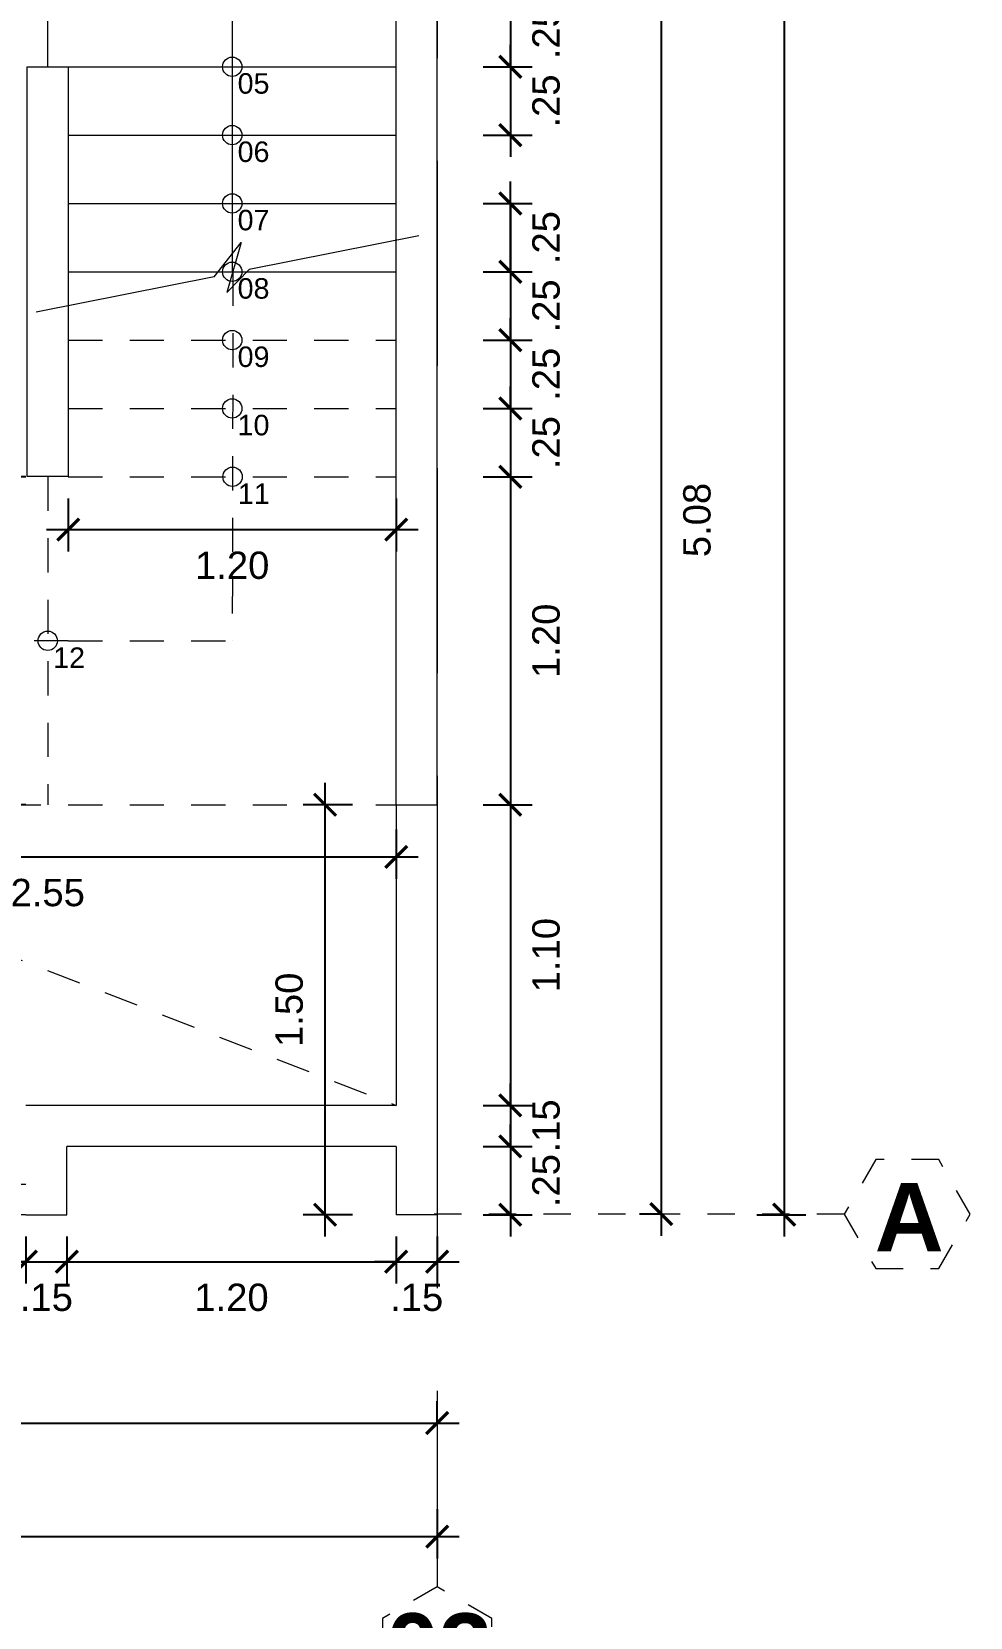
# Model space of a CAD drawing. Header units: millimetres. Extents: x -59 to 123, y 54 to 155.
# Drawn here: x -47.74 to -44.31, y 130.06 to 135.86 of the extents above; entities that cross this region are included whole.
import ezdxf

# ---------------------------------------------------------------- set-up
doc = ezdxf.new("R2010")
doc.units = ezdxf.units.MM
for name, pattern in [('ACAD_ISO02W100', [15, 12, -3]), ('CONTINUA', [0]), ('DASHED', [0.75, 0.5, -0.25]), ('HIDDEN2', [0.1875, 0.125, -0.0625])]:
    doc.linetypes.add(name, pattern=pattern)
doc.layers.get('0').update_dxf_attribs({"lineweight": 9})
doc.layers.get('Defpoints').update_dxf_attribs({"lineweight": 0})
doc.layers.add('A-COT', color=8, linetype='Continuous')
doc.layers.add('A-PROY', color=8, linetype='HIDDEN2')
for name, color, linetype, lineweight in [('EJES', 6, 'ACAD_ISO02W100', 5), ('ESCALERA', 128, 'Continuous', 9), ('HP-Baranda', 2, 'Continuous', 0), ('murobajo', 7, 'Continuous', 30), ('MUROS', 7, 'Continuous', 80), ('niveles', 8, 'Continuous', 15), ('PUERTAS', 7, 'Continuous', 9)]:
    doc.layers.add(name, color=color, linetype=linetype, lineweight=lineweight)
doc.styles.add('BOLD', font='Swis721 Lt BT Light.ttf', dxfattribs={"height": 2})
doc.styles.add('STILUS', font='arial.ttf')
doc.styles.add('style1', font='arial.ttf', dxfattribs={"height": 0.1})
doc.dimstyles.new('luis1', dxfattribs={"dimtxt": 0.1, "dimasz": 0.08, "dimexe": 0.08, "dimexo": 0.08, "dimgap": 0.08, "dimtad": 2, "dimzin": 4, "dimdsep": 46, "dimtxsty": 'style1', "dimblk": 'ARCHTICK', "dimcen": 2, "dimdle": 0.08, "dimclrd": 256, "dimclre": 256, "dimclrt": 256, "dimadec": 0, "dimazin": 1, "dimtfac": 1, "dimtix": 1, "dimtmove": 0, "dimatfit": 3, "dimfxl": 1, "dimtolj": 1, "dimarcsym": 0})

# ---------------------------------------------------------------- blocks, each defined once
blk = doc.blocks.new('rf67')
at = {"layer": 'PUERTAS', "ltscale": 0.075}
for p, q in [((2984.4541, 394.8959), (2984.4292, 394.895)), ((2984.4585, 394.0686), (2984.4292, 394.895)), ((2984.4834, 394.0695), (2984.4541, 394.8959)), ((2983.711, 394.4797), (2983.7334, 394.4678)), ((2983.7334, 394.4678), (2983.7215, 394.4454)), ((2983.7327, 394.4394), (2983.6977, 394.3735)), ((2983.7215, 394.4454), (2983.7327, 394.4394)), ((2983.6641, 394.3914), (2983.6977, 394.3735)), ((2984.4603, 394.0531), (2984.4253, 393.9872)), ((2984.4834, 394.0695), (2984.4585, 394.0686)), ((2984.4715, 394.0471), (2984.4603, 394.0531)), ((2984.4834, 394.0695), (2984.4715, 394.0471)), ((2984.5059, 394.0576), (2984.4834, 394.0695)), ((2984.459, 393.9693), (2984.4253, 393.9872))]:
    blk.add_line(p, q, dxfattribs=at)
at = {"layer": 'PUERTAS', "ltscale": 0.01}
for p, q in [((2984.4089, 394.8242), (2984.4257, 394.8248)), ((2984.4255, 394.8297), (2984.4315, 394.8299)), ((2984.4267, 394.796), (2984.4255, 394.8297)), ((2984.4625, 394.831), (2984.4565, 394.8308)), ((2984.4637, 394.7974), (2984.4625, 394.831)), ((2984.4794, 394.8268), (2984.4627, 394.8262)), ((2984.4098, 394.8001), (2984.4265, 394.8006)), ((2984.4267, 394.796), (2984.4327, 394.7962)), ((2984.4637, 394.7974), (2984.4577, 394.7971)), ((2984.4803, 394.8026), (2984.4636, 394.802))]:
    blk.add_line(p, q, dxfattribs=at)
for centre in [(2984.3818, 394.8116), (2984.5074, 394.8161)]:
    blk.add_circle(centre, 0.0302, dxfattribs=at)
blk.add_arc((2984.4709, 394.0476), 0.8484, 61.9779, 152.0448, dxfattribs=at)
blk = doc.blocks.new('_ArchTick')
at = {"color": 0, "linetype": 'ByBlock', "const_width": 0.15}
blk.add_lwpolyline([(-0.5, -0.5), (0.5, 0.5)], dxfattribs=at)
blk = doc.blocks.new('*D155')
at = {"layer": 'Defpoints', "color": 0, "linetype": 'CONTINUA', "transparency": 16777216}
for p in [(-47.6056, 134.2323), (-46.4056, 134.2323), (-46.4056, 134.039)]:
    blk.add_point(p, dxfattribs=at)
at = {"layer": 'EJES', "linetype": 'CONTINUA', "lineweight": -2, "transparency": 16777216}
for p, q in [((-47.6056, 134.1523), (-47.6056, 133.959)), ((-46.4056, 134.1523), (-46.4056, 133.959)), ((-47.6856, 134.039), (-46.3256, 134.039))]:
    blk.add_line(p, q, dxfattribs=at)
at = {"layer": 'EJES', "linetype": 'CONTINUA', "lineweight": -2, "transparency": 16777216, "xscale": 0.08, "yscale": 0.08, "zscale": 0.08, "rotation": 180}
blk.add_blockref('_ArchTick', (-47.6056, 134.039), dxfattribs=at)
at = {"layer": 'EJES', "linetype": 'CONTINUA', "lineweight": -2, "transparency": 16777216, "xscale": 0.08, "yscale": 0.08, "zscale": 0.08}
blk.add_blockref('_ArchTick', (-46.4056, 134.039), dxfattribs=at)
at = {"layer": 'EJES', "linetype": 'CONTINUA', "lineweight": 5, "transparency": 16777216, "insert": (-47.0056, 133.9079), "char_height": 0.1, "attachment_point": 5, "style": 'style1'}
blk.add_mtext('\\A1;1.20', dxfattribs=at)
blk = doc.blocks.new('*D156')
at = {"layer": 'Defpoints', "color": 0, "linetype": 'CONTINUA', "transparency": 16777216}
for p in [(-47.856, 134.2323), (-47.6806, 134.2323), (-47.6806, 133.0323)]:
    blk.add_point(p, dxfattribs=at)
at = {"layer": 'EJES', "linetype": 'CONTINUA', "lineweight": -2, "transparency": 16777216}
for p, q in [((-47.856, 132.9523), (-47.856, 134.3123)), ((-47.7606, 134.2323), (-47.936, 134.2323)), ((-47.7606, 133.0323), (-47.936, 133.0323))]:
    blk.add_line(p, q, dxfattribs=at)
at = {"layer": 'EJES', "linetype": 'CONTINUA', "lineweight": -2, "transparency": 16777216, "xscale": 0.08, "yscale": 0.08, "zscale": 0.08}
for p, rotation in [((-47.856, 134.2323), 90), ((-47.856, 133.0323), 270)]:
    blk.add_blockref('_ArchTick', p, dxfattribs=dict(at, rotation=rotation))
at = {"layer": 'EJES', "linetype": 'CONTINUA', "lineweight": 5, "transparency": 16777216, "insert": (-47.987, 133.6323), "char_height": 0.1, "attachment_point": 5, "rotation": 90, "style": 'style1'}
blk.add_mtext('\\A1;1.20', dxfattribs=at)
blk = doc.blocks.new('*D178')
at = {"layer": 'A-COT', "linetype": 'Continuous', "lineweight": -2, "transparency": 16777216}
for p, q in [((-48.7606, 131.4523), (-48.7606, 131.2806)), ((-47.7606, 131.4523), (-47.7606, 131.2806)), ((-48.8406, 131.3606), (-47.6806, 131.3606))]:
    blk.add_line(p, q, dxfattribs=at)
at = {"layer": 'Defpoints', "color": 0, "linetype": 'CONTINUA', "transparency": 16777216}
for p in [(-48.7606, 131.5323), (-47.7606, 131.5323), (-47.7606, 131.3606)]:
    blk.add_point(p, dxfattribs=at)
at = {"layer": 'A-COT', "linetype": 'CONTINUA', "lineweight": -2, "transparency": 16777216, "xscale": 0.08, "yscale": 0.08, "zscale": 0.08, "rotation": 180}
blk.add_blockref('_ArchTick', (-48.7606, 131.3606), dxfattribs=at)
at = {"layer": 'A-COT', "linetype": 'CONTINUA', "lineweight": -2, "transparency": 16777216, "xscale": 0.08, "yscale": 0.08, "zscale": 0.08}
blk.add_blockref('_ArchTick', (-47.7606, 131.3606), dxfattribs=at)
at = {"layer": 'A-COT', "linetype": 'CONTINUA', "lineweight": 5, "transparency": 16777216, "insert": (-48.2606, 131.2296), "char_height": 0.1, "attachment_point": 5, "style": 'style1'}
blk.add_mtext('\\A1;1.00', dxfattribs=at)
blk = doc.blocks.new('*D179')
at = {"layer": 'A-COT', "linetype": 'Continuous', "lineweight": -2, "transparency": 16777216}
for p, q in [((-47.7606, 131.4523), (-47.7606, 131.2806)), ((-47.6106, 131.4523), (-47.6106, 131.2806)), ((-47.7606, 131.3606), (-47.8406, 131.3606)), ((-47.7606, 131.3606), (-47.6106, 131.3606)), ((-47.6106, 131.3606), (-47.5306, 131.3606))]:
    blk.add_line(p, q, dxfattribs=at)
at = {"layer": 'Defpoints', "color": 0, "linetype": 'CONTINUA', "transparency": 16777216}
for p in [(-47.7606, 131.5323), (-47.6106, 131.5323), (-47.6106, 131.3606)]:
    blk.add_point(p, dxfattribs=at)
at = {"layer": 'A-COT', "linetype": 'CONTINUA', "lineweight": -2, "transparency": 16777216, "xscale": 0.08, "yscale": 0.08, "zscale": 0.08}
blk.add_blockref('_ArchTick', (-47.7606, 131.3606), dxfattribs=at)
at = {"layer": 'A-COT', "linetype": 'CONTINUA', "lineweight": -2, "transparency": 16777216, "xscale": 0.08, "yscale": 0.08, "zscale": 0.08, "rotation": 180}
blk.add_blockref('_ArchTick', (-47.6106, 131.3606), dxfattribs=at)
at = {"layer": 'A-COT', "linetype": 'CONTINUA', "lineweight": 5, "transparency": 16777216, "insert": (-47.6856, 131.2296), "char_height": 0.1, "attachment_point": 5, "style": 'style1'}
blk.add_mtext('\\A1;.15', dxfattribs=at)
blk = doc.blocks.new('*D180')
at = {"layer": 'A-COT', "linetype": 'Continuous', "lineweight": -2, "transparency": 16777216}
for p, q in [((-47.6106, 131.4523), (-47.6106, 131.2806)), ((-46.4056, 131.4523), (-46.4056, 131.2806)), ((-47.6906, 131.3606), (-46.3256, 131.3606))]:
    blk.add_line(p, q, dxfattribs=at)
at = {"layer": 'Defpoints', "color": 0, "linetype": 'CONTINUA', "transparency": 16777216}
for p in [(-47.6106, 131.5323), (-46.4056, 131.5323), (-46.4056, 131.3606)]:
    blk.add_point(p, dxfattribs=at)
at = {"layer": 'A-COT', "linetype": 'CONTINUA', "lineweight": -2, "transparency": 16777216, "xscale": 0.08, "yscale": 0.08, "zscale": 0.08, "rotation": 180}
blk.add_blockref('_ArchTick', (-47.6106, 131.3606), dxfattribs=at)
at = {"layer": 'A-COT', "linetype": 'CONTINUA', "lineweight": -2, "transparency": 16777216, "xscale": 0.08, "yscale": 0.08, "zscale": 0.08}
blk.add_blockref('_ArchTick', (-46.4056, 131.3606), dxfattribs=at)
at = {"layer": 'A-COT', "linetype": 'CONTINUA', "lineweight": 5, "transparency": 16777216, "insert": (-47.0081, 131.2296), "char_height": 0.1, "attachment_point": 5, "style": 'style1'}
blk.add_mtext('\\A1;1.20', dxfattribs=at)
blk = doc.blocks.new('*D181')
at = {"layer": 'A-COT', "linetype": 'Continuous', "lineweight": -2, "transparency": 16777216}
for p, q in [((-46.4056, 131.4523), (-46.4056, 131.2806)), ((-46.2556, 131.4523), (-46.2556, 131.2806)), ((-46.4056, 131.3606), (-46.4856, 131.3606)), ((-46.4056, 131.3606), (-46.2556, 131.3606)), ((-46.2556, 131.3606), (-46.1756, 131.3606))]:
    blk.add_line(p, q, dxfattribs=at)
at = {"layer": 'Defpoints', "color": 0, "linetype": 'CONTINUA', "transparency": 16777216}
for p in [(-46.4056, 131.5323), (-46.2556, 131.5323), (-46.2556, 131.3606)]:
    blk.add_point(p, dxfattribs=at)
at = {"layer": 'A-COT', "linetype": 'CONTINUA', "lineweight": -2, "transparency": 16777216, "xscale": 0.08, "yscale": 0.08, "zscale": 0.08}
blk.add_blockref('_ArchTick', (-46.4056, 131.3606), dxfattribs=at)
at = {"layer": 'A-COT', "linetype": 'CONTINUA', "lineweight": -2, "transparency": 16777216, "xscale": 0.08, "yscale": 0.08, "zscale": 0.08, "rotation": 180}
blk.add_blockref('_ArchTick', (-46.2556, 131.3606), dxfattribs=at)
at = {"layer": 'A-COT', "linetype": 'CONTINUA', "lineweight": 5, "transparency": 16777216, "insert": (-46.3306, 131.2296), "char_height": 0.1, "attachment_point": 5, "style": 'style1'}
blk.add_mtext('\\A1;.15', dxfattribs=at)
blk = doc.blocks.new('*D208')
at = {"layer": 'A-COT', "linetype": 'Continuous', "lineweight": -2, "transparency": 16777216}
for p, q in [((-45.9879, 135.9823), (-45.9879, 136.0623)), ((-46.0879, 135.9823), (-45.9079, 135.9823)), ((-45.9879, 135.9823), (-45.9879, 135.7323)), ((-46.0879, 135.7323), (-45.9079, 135.7323)), ((-45.9879, 135.7323), (-45.9879, 135.6523))]:
    blk.add_line(p, q, dxfattribs=at)
at = {"layer": 'Defpoints', "color": 0, "linetype": 'CONTINUA', "transparency": 16777216}
for p in [(-46.4056, 135.9823), (-46.4056, 135.7323), (-45.9879, 135.7323)]:
    blk.add_point(p, dxfattribs=at)
at = {"layer": 'A-COT', "linetype": 'CONTINUA', "lineweight": -2, "transparency": 16777216, "xscale": 0.08, "yscale": 0.08, "zscale": 0.08}
for p, rotation in [((-45.9879, 135.9823), 270), ((-45.9879, 135.7323), 90)]:
    blk.add_blockref('_ArchTick', p, dxfattribs=dict(at, rotation=rotation))
at = {"layer": 'A-COT', "linetype": 'CONTINUA', "lineweight": 5, "transparency": 16777216, "insert": (-45.8569, 135.8573), "char_height": 0.1, "attachment_point": 5, "rotation": 90, "style": 'style1'}
blk.add_mtext('\\A1;.25', dxfattribs=at)
blk = doc.blocks.new('*D209')
at = {"layer": 'A-COT', "linetype": 'Continuous', "lineweight": -2, "transparency": 16777216}
for p, q in [((-45.9879, 135.7323), (-45.9879, 135.8123)), ((-46.0879, 135.7323), (-45.9079, 135.7323)), ((-45.9879, 135.7323), (-45.9879, 135.4823)), ((-46.0879, 135.4823), (-45.9079, 135.4823)), ((-45.9879, 135.4823), (-45.9879, 135.4023))]:
    blk.add_line(p, q, dxfattribs=at)
at = {"layer": 'Defpoints', "color": 0, "linetype": 'CONTINUA', "transparency": 16777216}
for p in [(-46.4056, 135.7323), (-46.4056, 135.4823), (-45.9879, 135.4823)]:
    blk.add_point(p, dxfattribs=at)
at = {"layer": 'A-COT', "linetype": 'CONTINUA', "lineweight": -2, "transparency": 16777216, "xscale": 0.08, "yscale": 0.08, "zscale": 0.08}
for p, rotation in [((-45.9879, 135.7323), 270), ((-45.9879, 135.4823), 90)]:
    blk.add_blockref('_ArchTick', p, dxfattribs=dict(at, rotation=rotation))
at = {"layer": 'A-COT', "linetype": 'CONTINUA', "lineweight": 5, "transparency": 16777216, "insert": (-45.8569, 135.6073), "char_height": 0.1, "attachment_point": 5, "rotation": 90, "style": 'style1'}
blk.add_mtext('\\A1;.25', dxfattribs=at)
blk = doc.blocks.new('*D210')
at = {"layer": 'A-COT', "linetype": 'Continuous', "lineweight": -2, "transparency": 16777216}
for p, q in [((-45.9879, 135.2323), (-45.9879, 135.3123)), ((-46.0879, 135.2323), (-45.9079, 135.2323)), ((-45.9879, 134.9823), (-45.9879, 135.2323)), ((-46.0879, 134.9823), (-45.9079, 134.9823)), ((-45.9879, 134.9823), (-45.9879, 134.9023))]:
    blk.add_line(p, q, dxfattribs=at)
at = {"layer": 'Defpoints', "color": 0, "linetype": 'CONTINUA', "transparency": 16777216}
for p in [(-46.4056, 135.2323), (-45.9879, 135.2323), (-46.4056, 134.9823)]:
    blk.add_point(p, dxfattribs=at)
at = {"layer": 'A-COT', "linetype": 'CONTINUA', "lineweight": -2, "transparency": 16777216, "xscale": 0.08, "yscale": 0.08, "zscale": 0.08}
for p, rotation in [((-45.9879, 135.2323), 270), ((-45.9879, 134.9823), 90)]:
    blk.add_blockref('_ArchTick', p, dxfattribs=dict(at, rotation=rotation))
at = {"layer": 'A-COT', "linetype": 'CONTINUA', "lineweight": 5, "transparency": 16777216, "insert": (-45.8569, 135.1073), "char_height": 0.1, "attachment_point": 5, "rotation": 90, "style": 'style1'}
blk.add_mtext('\\A1;.25', dxfattribs=at)
blk = doc.blocks.new('*D211')
at = {"layer": 'A-COT', "linetype": 'Continuous', "lineweight": -2, "transparency": 16777216}
for p, q in [((-45.9879, 135.2323), (-45.9879, 135.3123)), ((-46.0879, 135.2323), (-45.9079, 135.2323)), ((-45.9879, 135.2323), (-45.9879, 134.9823)), ((-46.0879, 134.9823), (-45.9079, 134.9823)), ((-45.9879, 134.9823), (-45.9879, 134.9023))]:
    blk.add_line(p, q, dxfattribs=at)
at = {"layer": 'Defpoints', "color": 0, "linetype": 'CONTINUA', "transparency": 16777216}
for p in [(-46.4056, 135.2323), (-46.4056, 134.9823), (-45.9879, 134.9823)]:
    blk.add_point(p, dxfattribs=at)
at = {"layer": 'A-COT', "linetype": 'CONTINUA', "lineweight": -2, "transparency": 16777216, "xscale": 0.08, "yscale": 0.08, "zscale": 0.08}
for p, rotation in [((-45.9879, 135.2323), 270), ((-45.9879, 134.9823), 90)]:
    blk.add_blockref('_ArchTick', p, dxfattribs=dict(at, rotation=rotation))
at = {"layer": 'A-COT', "linetype": 'CONTINUA', "lineweight": 5, "transparency": 16777216, "insert": (-45.8569, 135.1073), "char_height": 0.1, "attachment_point": 5, "rotation": 90, "style": 'style1'}
blk.add_mtext('\\A1;.25', dxfattribs=at)
blk = doc.blocks.new('*D212')
at = {"layer": 'A-COT', "linetype": 'Continuous', "lineweight": -2, "transparency": 16777216}
for p, q in [((-45.9879, 134.9823), (-45.9879, 135.0623)), ((-46.0879, 134.9823), (-45.9079, 134.9823)), ((-45.9879, 134.9823), (-45.9879, 134.7323)), ((-46.0879, 134.7323), (-45.9079, 134.7323)), ((-45.9879, 134.7323), (-45.9879, 134.6523))]:
    blk.add_line(p, q, dxfattribs=at)
at = {"layer": 'Defpoints', "color": 0, "linetype": 'CONTINUA', "transparency": 16777216}
for p in [(-46.4056, 134.9823), (-46.4056, 134.7323), (-45.9879, 134.7323)]:
    blk.add_point(p, dxfattribs=at)
at = {"layer": 'A-COT', "linetype": 'CONTINUA', "lineweight": -2, "transparency": 16777216, "xscale": 0.08, "yscale": 0.08, "zscale": 0.08}
for p, rotation in [((-45.9879, 134.9823), 270), ((-45.9879, 134.7323), 90)]:
    blk.add_blockref('_ArchTick', p, dxfattribs=dict(at, rotation=rotation))
at = {"layer": 'A-COT', "linetype": 'CONTINUA', "lineweight": 5, "transparency": 16777216, "insert": (-45.8569, 134.8573), "char_height": 0.1, "attachment_point": 5, "rotation": 90, "style": 'style1'}
blk.add_mtext('\\A1;.25', dxfattribs=at)
blk = doc.blocks.new('*D213')
at = {"layer": 'A-COT', "linetype": 'Continuous', "lineweight": -2, "transparency": 16777216}
for p, q in [((-45.9879, 134.7323), (-45.9879, 134.8123)), ((-46.0879, 134.7323), (-45.9079, 134.7323)), ((-45.9879, 134.7323), (-45.9879, 134.4823)), ((-46.0879, 134.4823), (-45.9079, 134.4823)), ((-45.9879, 134.4823), (-45.9879, 134.4023))]:
    blk.add_line(p, q, dxfattribs=at)
at = {"layer": 'Defpoints', "color": 0, "linetype": 'CONTINUA', "transparency": 16777216}
for p in [(-46.4056, 134.7323), (-46.4056, 134.4823), (-45.9879, 134.4823)]:
    blk.add_point(p, dxfattribs=at)
at = {"layer": 'A-COT', "linetype": 'CONTINUA', "lineweight": -2, "transparency": 16777216, "xscale": 0.08, "yscale": 0.08, "zscale": 0.08}
for p, rotation in [((-45.9879, 134.7323), 270), ((-45.9879, 134.4823), 90)]:
    blk.add_blockref('_ArchTick', p, dxfattribs=dict(at, rotation=rotation))
at = {"layer": 'A-COT', "linetype": 'CONTINUA', "lineweight": 5, "transparency": 16777216, "insert": (-45.8569, 134.6073), "char_height": 0.1, "attachment_point": 5, "rotation": 90, "style": 'style1'}
blk.add_mtext('\\A1;.25', dxfattribs=at)
blk = doc.blocks.new('*D214')
at = {"layer": 'A-COT', "linetype": 'Continuous', "lineweight": -2, "transparency": 16777216}
for p, q in [((-45.9879, 134.4823), (-45.9879, 134.5623)), ((-46.0879, 134.4823), (-45.9079, 134.4823)), ((-45.9879, 134.4823), (-45.9879, 134.2323)), ((-46.0879, 134.2323), (-45.9079, 134.2323)), ((-45.9879, 134.2323), (-45.9879, 134.1523))]:
    blk.add_line(p, q, dxfattribs=at)
at = {"layer": 'Defpoints', "color": 0, "linetype": 'CONTINUA', "transparency": 16777216}
for p in [(-46.4056, 134.4823), (-46.4056, 134.2323), (-45.9879, 134.2323)]:
    blk.add_point(p, dxfattribs=at)
at = {"layer": 'A-COT', "linetype": 'CONTINUA', "lineweight": -2, "transparency": 16777216, "xscale": 0.08, "yscale": 0.08, "zscale": 0.08}
for p, rotation in [((-45.9879, 134.4823), 270), ((-45.9879, 134.2323), 90)]:
    blk.add_blockref('_ArchTick', p, dxfattribs=dict(at, rotation=rotation))
at = {"layer": 'A-COT', "linetype": 'CONTINUA', "lineweight": 5, "transparency": 16777216, "insert": (-45.8569, 134.3573), "char_height": 0.1, "attachment_point": 5, "rotation": 90, "style": 'style1'}
blk.add_mtext('\\A1;.25', dxfattribs=at)
blk = doc.blocks.new('*D215')
at = {"layer": 'A-COT', "linetype": 'Continuous', "lineweight": -2, "transparency": 16777216}
for p, q in [((-45.9879, 134.3123), (-45.9879, 132.9523)), ((-46.0879, 134.2323), (-45.9079, 134.2323)), ((-46.0879, 133.0323), (-45.9079, 133.0323))]:
    blk.add_line(p, q, dxfattribs=at)
at = {"layer": 'Defpoints', "color": 0, "linetype": 'CONTINUA', "transparency": 16777216}
for p in [(-46.4056, 134.2323), (-46.4056, 133.0323), (-45.9879, 133.0323)]:
    blk.add_point(p, dxfattribs=at)
at = {"layer": 'A-COT', "linetype": 'CONTINUA', "lineweight": -2, "transparency": 16777216, "xscale": 0.08, "yscale": 0.08, "zscale": 0.08}
for p, rotation in [((-45.9879, 134.2323), 90), ((-45.9879, 133.0323), 270)]:
    blk.add_blockref('_ArchTick', p, dxfattribs=dict(at, rotation=rotation))
at = {"layer": 'A-COT', "linetype": 'CONTINUA', "lineweight": 5, "transparency": 16777216, "insert": (-45.8569, 133.6323), "char_height": 0.1, "attachment_point": 5, "rotation": 90, "style": 'style1'}
blk.add_mtext('\\A1;1.20', dxfattribs=at)
blk = doc.blocks.new('*D216')
at = {"layer": 'A-COT', "linetype": 'Continuous', "lineweight": -2, "transparency": 16777216}
for p, q in [((-45.9879, 133.1123), (-45.9879, 131.8523)), ((-46.0879, 133.0323), (-45.9079, 133.0323)), ((-46.0879, 131.9323), (-45.9079, 131.9323))]:
    blk.add_line(p, q, dxfattribs=at)
at = {"layer": 'Defpoints', "color": 0, "linetype": 'CONTINUA', "transparency": 16777216}
for p in [(-46.4056, 133.0323), (-46.4056, 131.9323), (-45.9879, 131.9323)]:
    blk.add_point(p, dxfattribs=at)
at = {"layer": 'A-COT', "linetype": 'CONTINUA', "lineweight": -2, "transparency": 16777216, "xscale": 0.08, "yscale": 0.08, "zscale": 0.08}
for p, rotation in [((-45.9879, 133.0323), 90), ((-45.9879, 131.9323), 270)]:
    blk.add_blockref('_ArchTick', p, dxfattribs=dict(at, rotation=rotation))
at = {"layer": 'A-COT', "linetype": 'CONTINUA', "lineweight": 5, "transparency": 16777216, "insert": (-45.8569, 132.4823), "char_height": 0.1, "attachment_point": 5, "rotation": 90, "style": 'style1'}
blk.add_mtext('\\A1;1.10', dxfattribs=at)
blk = doc.blocks.new('*D217')
at = {"layer": 'A-COT', "linetype": 'Continuous', "lineweight": -2, "transparency": 16777216}
for p, q in [((-45.9879, 131.9323), (-45.9879, 132.0123)), ((-46.0879, 131.9323), (-45.9079, 131.9323)), ((-45.9879, 131.9323), (-45.9879, 131.7823)), ((-46.0879, 131.7823), (-45.9079, 131.7823)), ((-45.9879, 131.7823), (-45.9879, 131.7023))]:
    blk.add_line(p, q, dxfattribs=at)
at = {"layer": 'Defpoints', "color": 0, "linetype": 'CONTINUA', "transparency": 16777216}
for p in [(-46.4056, 131.9323), (-46.4056, 131.7823), (-45.9879, 131.7823)]:
    blk.add_point(p, dxfattribs=at)
at = {"layer": 'A-COT', "linetype": 'CONTINUA', "lineweight": -2, "transparency": 16777216, "xscale": 0.08, "yscale": 0.08, "zscale": 0.08}
for p, rotation in [((-45.9879, 131.9323), 270), ((-45.9879, 131.7823), 90)]:
    blk.add_blockref('_ArchTick', p, dxfattribs=dict(at, rotation=rotation))
at = {"layer": 'A-COT', "linetype": 'CONTINUA', "lineweight": 5, "transparency": 16777216, "insert": (-45.8569, 131.8573), "char_height": 0.1, "attachment_point": 5, "rotation": 90, "style": 'style1'}
blk.add_mtext('\\A1;.15', dxfattribs=at)
blk = doc.blocks.new('*D218')
at = {"layer": 'A-COT', "linetype": 'Continuous', "lineweight": -2, "transparency": 16777216}
for p, q in [((-45.9879, 131.7823), (-45.9879, 131.8623)), ((-46.0879, 131.7823), (-45.9079, 131.7823)), ((-45.9879, 131.7823), (-45.9879, 131.5323)), ((-46.0879, 131.5323), (-45.9079, 131.5323)), ((-45.9879, 131.5323), (-45.9879, 131.4523))]:
    blk.add_line(p, q, dxfattribs=at)
at = {"layer": 'Defpoints', "color": 0, "linetype": 'CONTINUA', "transparency": 16777216}
for p in [(-46.4056, 131.7823), (-46.2556, 131.5323), (-45.9879, 131.5323)]:
    blk.add_point(p, dxfattribs=at)
at = {"layer": 'A-COT', "linetype": 'CONTINUA', "lineweight": -2, "transparency": 16777216, "xscale": 0.08, "yscale": 0.08, "zscale": 0.08}
for p, rotation in [((-45.9879, 131.7823), 270), ((-45.9879, 131.5323), 90)]:
    blk.add_blockref('_ArchTick', p, dxfattribs=dict(at, rotation=rotation))
at = {"layer": 'A-COT', "linetype": 'CONTINUA', "lineweight": 5, "transparency": 16777216, "insert": (-45.8569, 131.6573), "char_height": 0.1, "attachment_point": 5, "rotation": 90, "style": 'style1'}
blk.add_mtext('\\A1;.25', dxfattribs=at)
blk = doc.blocks.new('*D280')
at = {"layer": 'A-COT', "linetype": 'Continuous', "lineweight": -2, "transparency": 16777216}
for p, q in [((-48.9556, 132.9415), (-48.9556, 132.7615)), ((-46.4056, 132.9415), (-46.4056, 132.7615)), ((-49.0356, 132.8415), (-46.3256, 132.8415))]:
    blk.add_line(p, q, dxfattribs=at)
at = {"layer": 'Defpoints', "color": 0, "linetype": 'CONTINUA', "transparency": 16777216}
for p in [(-48.9556, 133.0323), (-46.4056, 133.0323), (-46.4056, 132.8415)]:
    blk.add_point(p, dxfattribs=at)
at = {"layer": 'A-COT', "linetype": 'CONTINUA', "lineweight": -2, "transparency": 16777216, "xscale": 0.08, "yscale": 0.08, "zscale": 0.08, "rotation": 180}
blk.add_blockref('_ArchTick', (-48.9556, 132.8415), dxfattribs=at)
at = {"layer": 'A-COT', "linetype": 'CONTINUA', "lineweight": -2, "transparency": 16777216, "xscale": 0.08, "yscale": 0.08, "zscale": 0.08}
blk.add_blockref('_ArchTick', (-46.4056, 132.8415), dxfattribs=at)
at = {"layer": 'A-COT', "linetype": 'CONTINUA', "lineweight": 5, "transparency": 16777216, "insert": (-47.6806, 132.7105), "char_height": 0.1, "attachment_point": 5, "style": 'style1'}
blk.add_mtext('\\A1;2.55', dxfattribs=at)
blk = doc.blocks.new('*D287')
at = {"layer": 'A-COT', "linetype": 'Continuous', "lineweight": -2, "transparency": 16777216}
for p, q in [((-46.6658, 131.4523), (-46.6658, 133.1123)), ((-46.5658, 133.0323), (-46.7458, 133.0323)), ((-46.5658, 131.5323), (-46.7458, 131.5323))]:
    blk.add_line(p, q, dxfattribs=at)
at = {"layer": 'Defpoints', "color": 0, "linetype": 'CONTINUA', "transparency": 16777216}
for p in [(-46.6658, 133.0323), (-46.4056, 133.0323), (-46.4056, 131.5323)]:
    blk.add_point(p, dxfattribs=at)
at = {"layer": 'A-COT', "linetype": 'CONTINUA', "lineweight": -2, "transparency": 16777216, "xscale": 0.08, "yscale": 0.08, "zscale": 0.08}
for p, rotation in [((-46.6658, 133.0323), 90), ((-46.6658, 131.5323), 270)]:
    blk.add_blockref('_ArchTick', p, dxfattribs=dict(at, rotation=rotation))
at = {"layer": 'A-COT', "linetype": 'CONTINUA', "lineweight": 5, "transparency": 16777216, "insert": (-46.7968, 132.2823), "char_height": 0.1, "attachment_point": 5, "rotation": 90, "style": 'style1'}
blk.add_mtext('\\A1;1.50', dxfattribs=at)
blk = doc.blocks.new('*D1209')
at = {"layer": 'A-COT', "linetype": 'Continuous', "lineweight": -2, "transparency": 16777216}
for p, q in [((-44.9863, 150.6123), (-44.9863, 131.4523)), ((-45.0863, 150.5323), (-44.9063, 150.5323)), ((-45.0863, 131.5323), (-44.9063, 131.5323))]:
    blk.add_line(p, q, dxfattribs=at)
at = {"layer": 'Defpoints', "color": 0, "linetype": 'CONTINUA', "transparency": 16777216}
for p in [(-46.2556, 150.5323), (-46.2556, 131.5323), (-44.9863, 131.5323)]:
    blk.add_point(p, dxfattribs=at)
at = {"layer": 'A-COT', "linetype": 'CONTINUA', "lineweight": -2, "transparency": 16777216, "xscale": 0.08, "yscale": 0.08, "zscale": 0.08}
for p, rotation in [((-44.9863, 150.5323), 90), ((-44.9863, 131.5323), 270)]:
    blk.add_blockref('_ArchTick', p, dxfattribs=dict(at, rotation=rotation))
at = {"layer": 'A-COT', "linetype": 'CONTINUA', "lineweight": 5, "transparency": 16777216, "insert": (-44.8552, 141.0323), "char_height": 0.1, "attachment_point": 5, "rotation": 90, "style": 'style1'}
blk.add_mtext('\\A1;19.00', dxfattribs=at)
blk = doc.blocks.new('*D1208')
at = {"layer": 'A-COT', "linetype": 'Continuous', "lineweight": -2, "transparency": 16777216}
for p, q in [((-45.4359, 136.6934), (-45.4359, 131.4547)), ((-45.4359, 136.6134), (-45.3559, 136.6134)), ((-45.4359, 131.5347), (-45.5159, 131.5347))]:
    blk.add_line(p, q, dxfattribs=at)
at = {"layer": 'Defpoints', "color": 0, "linetype": 'CONTINUA', "transparency": 16777216}
for p in [(-45.5065, 136.6134), (-45.4359, 131.5347), (-45.4359, 131.5347)]:
    blk.add_point(p, dxfattribs=at)
at = {"layer": 'A-COT', "linetype": 'CONTINUA', "lineweight": -2, "transparency": 16777216, "xscale": 0.08, "yscale": 0.08, "zscale": 0.08}
for p, rotation in [((-45.4359, 136.6134), 90), ((-45.4359, 131.5347), 270)]:
    blk.add_blockref('_ArchTick', p, dxfattribs=dict(at, rotation=rotation))
at = {"layer": 'A-COT', "linetype": 'CONTINUA', "lineweight": 5, "transparency": 16777216, "insert": (-45.3048, 134.0741), "char_height": 0.1, "attachment_point": 5, "rotation": 90, "style": 'style1'}
blk.add_mtext('\\A1;5.08', dxfattribs=at)
blk = doc.blocks.new('*D1214')
at = {"layer": 'A-COT', "linetype": 'Continuous', "lineweight": -2, "transparency": 16777216}
for p, q in [((-54.7556, 130.455), (-54.7556, 130.275)), ((-46.2556, 130.455), (-46.2556, 130.275)), ((-54.8356, 130.355), (-46.1756, 130.355))]:
    blk.add_line(p, q, dxfattribs=at)
at = {"layer": 'Defpoints', "color": 0, "linetype": 'CONTINUA', "transparency": 16777216}
for p in [(-54.7556, 131.5323), (-46.2556, 131.5323), (-46.2556, 130.355)]:
    blk.add_point(p, dxfattribs=at)
at = {"layer": 'A-COT', "linetype": 'CONTINUA', "lineweight": -2, "transparency": 16777216, "xscale": 0.08, "yscale": 0.08, "zscale": 0.08, "rotation": 180}
blk.add_blockref('_ArchTick', (-54.7556, 130.355), dxfattribs=at)
at = {"layer": 'A-COT', "linetype": 'CONTINUA', "lineweight": -2, "transparency": 16777216, "xscale": 0.08, "yscale": 0.08, "zscale": 0.08}
blk.add_blockref('_ArchTick', (-46.2556, 130.355), dxfattribs=at)
at = {"layer": 'A-COT', "linetype": 'CONTINUA', "lineweight": 5, "transparency": 16777216, "insert": (-50.5056, 130.224), "char_height": 0.1, "attachment_point": 5, "style": 'style1'}
blk.add_mtext('\\A1;8.50', dxfattribs=at)
blk = doc.blocks.new('*D1213')
at = {"layer": 'A-COT', "linetype": 'Continuous', "lineweight": -2, "transparency": 16777216}
for p, q in [((-50.6806, 130.7109), (-50.6806, 130.8502)), ((-46.2556, 130.7702), (-46.2556, 130.8502)), ((-50.7606, 130.7702), (-46.1756, 130.7702))]:
    blk.add_line(p, q, dxfattribs=at)
at = {"layer": 'Defpoints', "color": 0, "linetype": 'CONTINUA', "transparency": 16777216}
for p in [(-46.2556, 130.7702), (-46.2556, 130.7702), (-50.6806, 130.6309)]:
    blk.add_point(p, dxfattribs=at)
at = {"layer": 'A-COT', "linetype": 'CONTINUA', "lineweight": -2, "transparency": 16777216, "xscale": 0.08, "yscale": 0.08, "zscale": 0.08, "rotation": 180}
blk.add_blockref('_ArchTick', (-50.6806, 130.7702), dxfattribs=at)
at = {"layer": 'A-COT', "linetype": 'CONTINUA', "lineweight": -2, "transparency": 16777216, "xscale": 0.08, "yscale": 0.08, "zscale": 0.08}
blk.add_blockref('_ArchTick', (-46.2556, 130.7702), dxfattribs=at)
at = {"layer": 'A-COT', "linetype": 'CONTINUA', "lineweight": 5, "transparency": 16777216, "insert": (-48.4681, 130.9013), "char_height": 0.1, "attachment_point": 5, "style": 'style1'}
blk.add_mtext('\\A1;4.43', dxfattribs=at)

msp = doc.modelspace()

# ---------------------------------------------------------------- linework, layer by layer
at = {"layer": 'A-COT', "lineweight": 5}
msp.add_line((-47.0056, 137.1073), (-47.0056, 134.9823), dxfattribs=at)
at = {"layer": 'A-PROY', "lineweight": 5}
for p, q in [((-54.6056, 135.1073), (-46.4056, 131.9323)), ((-47.0031, 134.9823), (-47.0056, 133.6323)), ((-47.6056, 134.7323), (-46.4056, 134.7323)), ((-47.6056, 134.4823), (-46.4056, 134.4823)), ((-47.6806, 134.2323), (-47.6806, 133.0323)), ((-47.6056, 134.2323), (-46.4056, 134.2323)), ((-47.6056, 133.6323), (-48.3556, 133.6323)), ((-47.6056, 133.6323), (-47.0056, 133.6323)), ((-48.9556, 133.0323), (-47.6056, 133.0323)), ((-47.6056, 133.0323), (-46.4056, 133.0323))]:
    msp.add_line(p, q, dxfattribs=at)
at = {"layer": 'EJES', "linetype": 'DASHED', "lineweight": 5, "ltscale": 1.5}
msp.add_line((-46.2556, 142.1383), (-46.2556, 130.1705), dxfattribs=at)
at = {"layer": 'EJES', "lineweight": 5, "ltscale": 0.003}
msp.add_line((-44.7661, 131.5347), (-46.267, 131.5347), dxfattribs=at)
for points in [[(-44.4203, 131.3351), (-44.3051, 131.5347), (-44.4203, 131.7344), (-44.6508, 131.7344), (-44.7661, 131.5347), (-44.6508, 131.3351)], [(-46.0559, 130.0552), (-46.2556, 130.1705), (-46.4552, 130.0552), (-46.4552, 129.8247), (-46.2556, 129.7094), (-46.0559, 129.8247)]]:
    msp.add_lwpolyline(points, close=True, dxfattribs=at)
at = {"layer": 'ESCALERA', "lineweight": 5, "ltscale": 0.25}
for p, q in [((-47.6806, 135.7323), (-47.6806, 137.6823)), ((-47.6056, 135.7323), (-46.4056, 135.7323)), ((-47.6056, 135.4823), (-46.4056, 135.4823)), ((-47.6056, 135.2323), (-46.4056, 135.2323)), ((-47.6056, 134.9823), (-46.4056, 134.9823))]:
    msp.add_line(p, q, dxfattribs=at)
at = {"layer": 'HP-Baranda', "lineweight": 5}
for p, q in [((-46.3229, 135.1142), (-46.9437, 134.9901)), ((-47.072, 134.9644), (-47.7229, 134.8342))]:
    msp.add_line(p, q, dxfattribs=at)
msp.add_lwpolyline([(-47.072, 134.9644), (-46.9724, 135.09), (-47.0249, 134.9062), (-46.9437, 134.9901)], dxfattribs=at)
at = {"layer": 'murobajo', "lineweight": 5}
for p, q in [((-46.4056, 133.0323), (-46.4056, 131.9323)), ((-46.2556, 133.0323), (-46.2556, 131.5323)), ((-46.4056, 131.9323), (-47.7606, 131.9323)), ((-47.6106, 131.5323), (-47.6106, 131.7823)), ((-46.4056, 131.7823), (-47.6106, 131.7823)), ((-46.4056, 131.7823), (-46.4056, 131.5323)), ((-47.7606, 131.5323), (-47.6106, 131.5323)), ((-46.2556, 131.5323), (-46.4056, 131.5323))]:
    msp.add_line(p, q, dxfattribs=at)
at = {"layer": 'MUROS', "lineweight": 5}
for p, q in [((-46.2556, 133.0323), (-46.2556, 140.1323)), ((-46.4056, 133.0323), (-46.4056, 137.4823)), ((-46.4056, 133.0323), (-46.2556, 133.0323))]:
    msp.add_line(p, q, dxfattribs=at)
msp.add_lwpolyline([(-47.7556, 135.7323), (-47.6056, 135.7323), (-47.6056, 134.2331), (-47.7556, 134.2331), (-47.7556, 135.7323)], dxfattribs=at)
at = {"layer": 'niveles', "lineweight": 5}
for centre in [(-47.0056, 135.7323), (-47.0056, 135.4823), (-47.0056, 135.2323), (-47.0056, 134.9823), (-47.0056, 134.7323), (-47.0056, 134.4823), (-47.0045, 134.2323), (-47.6806, 133.6323)]:
    msp.add_circle(centre, 0.0354, dxfattribs=at)

# ---------------------------------------------------------------- block references
at = {"layer": 'PUERTAS', "lineweight": 5, "xscale": 1.111111111112768, "yscale": 1.111111111112768, "zscale": 1.111111111112768, "rotation": 27.96919831237969}
msp.add_blockref('rf67', (-2771.2088, -1810.3071), dxfattribs=at)

# ---------------------------------------------------------------- texts
at = {"layer": 'A-PROY', "lineweight": 5, "insert": (-46.8693, 134.3829, 0), "char_height": 0.075, "width": 0.202723, "attachment_point": 9, "style": 'BOLD'}
msp.add_mtext('10', dxfattribs=at)
at = {"layer": 'EJES', "lineweight": 5, "char_height": 0.25, "width": 0.015384, "attachment_point": 2, "style": 'STILUS'}
for s, insert in [('{\\fArial|b1|i0|c0|p34;A}', (-44.5285, 131.6488)), ('{\\fArial|b1|i0|c0|p34;03}', (-46.2485, 130.074))]:
    msp.add_mtext(s, dxfattribs=dict(at, insert=insert))
at = {"layer": 'niveles', "lineweight": 5, "char_height": 0.075, "width": 0.202723, "attachment_point": 9, "style": 'BOLD'}
for s, insert in [('05', (-46.8693, 135.6329, 0)), ('06', (-46.8693, 135.3829, 0)), ('07', (-46.8693, 135.1329, 0)), ('08', (-46.8693, 134.8829, 0)), ('09', (-46.8693, 134.6329, 0)), ('11', (-46.8682, 134.1329, 0)), ('12', (-47.5443, 133.5329, 0))]:
    msp.add_mtext(s, dxfattribs=dict(at, insert=insert))

# ---------------------------------------------------------------- dimensions: what is measured, and where the dimension line sits
at = {"layer": 'A-COT', "linetype": 'CONTINUA', "lineweight": 5}
for base, p1, p2, override, picture, middle in [((-44.9863, 131.5323), (-46.2556, 150.5323), (-46.2556, 131.5323), {"dimfxl": 0.1, "dimfxlon": 1, "dimarcsym": 2}, '*D1209', (-44.8552, 141.0323)), ((-45.4359, 131.5347), (-45.5065, 136.6134), (-45.4359, 131.5347), {"dimtmove": 1, "dimfxl": 0.1, "dimfxlon": 1, "dimarcsym": 2}, '*D1208', (-45.3048, 134.0741)), ((-45.9879, 135.7323), (-46.4056, 135.9823), (-46.4056, 135.7323), {"dimtmove": 1, "dimfxl": 0.1, "dimfxlon": 1, "dimarcsym": 2}, '*D208', (-45.8569, 135.8573)), ((-45.9879, 135.4823), (-46.4056, 135.7323), (-46.4056, 135.4823), {"dimtmove": 1, "dimfxl": 0.1, "dimfxlon": 1, "dimarcsym": 2}, '*D209', (-45.8569, 135.6073)), ((-45.9879, 135.2323), (-46.4056, 134.9823), (-46.4056, 135.2323), {"dimtmove": 1, "dimfxl": 0.1, "dimfxlon": 1, "dimarcsym": 2}, '*D210', (-45.8569, 135.1073)), ((-45.9879, 134.9823), (-46.4056, 135.2323), (-46.4056, 134.9823), {"dimtmove": 1, "dimfxl": 0.1, "dimfxlon": 1, "dimarcsym": 2}, '*D211', (-45.8569, 135.1073)), ((-45.9879, 134.7323), (-46.4056, 134.9823), (-46.4056, 134.7323), {"dimtmove": 1, "dimfxl": 0.1, "dimfxlon": 1, "dimarcsym": 2}, '*D212', (-45.8569, 134.8573)), ((-45.9879, 134.4823), (-46.4056, 134.7323), (-46.4056, 134.4823), {"dimtmove": 1, "dimfxl": 0.1, "dimfxlon": 1, "dimarcsym": 2}, '*D213', (-45.8569, 134.6073)), ((-45.9879, 134.2323), (-46.4056, 134.4823), (-46.4056, 134.2323), {"dimtmove": 1, "dimfxl": 0.1, "dimfxlon": 1, "dimarcsym": 2}, '*D214', (-45.8569, 134.3573)), ((-45.9879, 133.0323), (-46.4056, 134.2323), (-46.4056, 133.0323), {"dimtmove": 1, "dimfxl": 0.1, "dimfxlon": 1, "dimarcsym": 2}, '*D215', (-45.8569, 133.6323)), ((-46.6658, 133.0323), (-46.4056, 131.5323), (-46.4056, 133.0323), {"dimfxl": 0.1, "dimfxlon": 1, "dimarcsym": 2}, '*D287', (-46.7968, 132.2823)), ((-45.9879, 131.9323), (-46.4056, 133.0323), (-46.4056, 131.9323), {"dimtmove": 1, "dimfxl": 0.1, "dimfxlon": 1, "dimarcsym": 2}, '*D216', (-45.8569, 132.4823)), ((-45.9879, 131.7823), (-46.4056, 131.9323), (-46.4056, 131.7823), {"dimtmove": 1, "dimfxl": 0.1, "dimfxlon": 1, "dimarcsym": 2}, '*D217', (-45.8569, 131.8573)), ((-45.9879, 131.5323), (-46.4056, 131.7823), (-46.2556, 131.5323), {"dimtmove": 1, "dimfxl": 0.1, "dimfxlon": 1, "dimarcsym": 2}, '*D218', (-45.8569, 131.6573))]:
    dim = msp.add_linear_dim(base=base, p1=p1, p2=p2, angle=90, dimstyle='luis1', override=override, dxfattribs=at)
    dim.commit()
    dim.dimension.update_dxf_attribs({"geometry": picture, "text_midpoint": middle})
for base, p1, p2, override, picture, middle in [((-46.4056, 132.8415), (-48.9556, 133.0323), (-46.4056, 133.0323), {"dimfxl": 0.1, "dimfxlon": 1, "dimarcsym": 2}, '*D280', (-47.6806, 132.7105)), ((-46.2556, 130.355), (-54.7556, 131.5323), (-46.2556, 131.5323), {"dimfxl": 0.1, "dimfxlon": 1, "dimarcsym": 2}, '*D1214', (-50.5056, 130.224)), ((-47.7606, 131.3606), (-48.7606, 131.5323), (-47.7606, 131.5323), {"dimtmove": 1, "dimfxl": 0.1, "dimfxlon": 1, "dimarcsym": 2}, '*D178', (-48.2606, 131.2296)), ((-47.6106, 131.3606), (-47.7606, 131.5323), (-47.6106, 131.5323), {"dimtmove": 1, "dimfxl": 0.1, "dimfxlon": 1, "dimarcsym": 2}, '*D179', (-47.6856, 131.2296)), ((-46.405571882, 131.360628867), (-47.610571876, 131.532280836), (-46.405571882, 131.532280836), {"dimtmove": 1, "dimfxl": 0.1, "dimfxlon": 1, "dimarcsym": 2}, '*D180', (-47.008071879, 131.229571569)), ((-46.2556, 131.3606), (-46.4056, 131.5323), (-46.2556, 131.5323), {"dimtmove": 1, "dimfxl": 0.1, "dimfxlon": 1, "dimarcsym": 2}, '*D181', (-46.3306, 131.2296)), ((-46.25557187, 130.77021357), (-50.68057188, 130.63087074), (-46.25557187, 130.77021357), {"dimtmove": 1, "dimfxl": 0.18, "dimfxlon": 1, "dimarcsym": 2}, '*D1213', (-48.46807188, 130.90130497))]:
    dim = msp.add_linear_dim(base=base, p1=p1, p2=p2, dimstyle='luis1', override=override, dxfattribs=at)
    dim.commit()
    dim.dimension.update_dxf_attribs({"geometry": picture, "text_midpoint": middle})
at = {"layer": 'EJES', "linetype": 'CONTINUA', "lineweight": 5}
dim = msp.add_linear_dim(base=(-47.856, 134.2323), p1=(-47.6806, 133.0323), p2=(-47.6806, 134.2323), angle=90, dimstyle='luis1', dxfattribs=at)
dim.commit()
dim.dimension.update_dxf_attribs({"geometry": '*D156', "text_midpoint": (-47.987, 133.6323)})
dim = msp.add_linear_dim(base=(-46.4056, 134.039), p1=(-47.6056, 134.2323), p2=(-46.4056, 134.2323), dimstyle='luis1', dxfattribs=at)
dim.commit()
dim.dimension.update_dxf_attribs({"geometry": '*D155', "text_midpoint": (-47.0056, 133.9079)})

doc.saveas('drawing.dxf')
